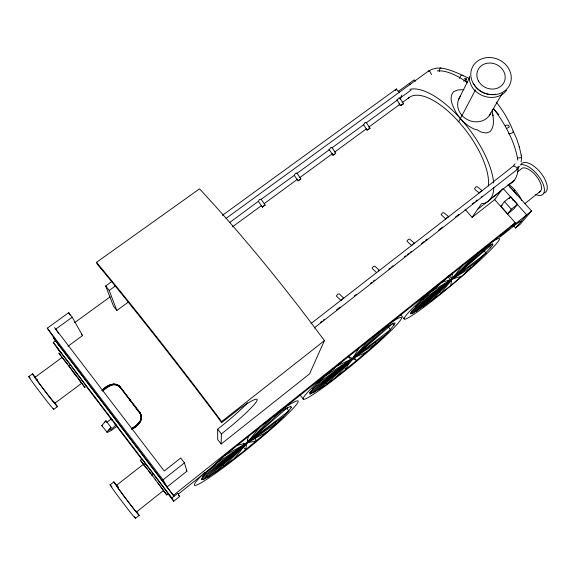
<?xml version="1.0" encoding="UTF-8"?>
<svg xmlns="http://www.w3.org/2000/svg" width="576" height="576" viewBox="0 0 576 576"><rect width="100%" height="100%" fill="white"/><g stroke="black" fill="none" stroke-linecap="round" stroke-linejoin="round"><path stroke-width="0.86" d="M221.378 433.922A43.61 4.579 -38.8 0 0 255.744 402.61A43.61 4.579 -38.8 0 0 240.408 408.002L221.602 422.698L217.577 417.053A330.12 21.989 52.7 0 0 100.764 268.344L100.915 268.74L97.157 263.952L96.53 262.325L199.512 188.849A311.342 49.867 52.5 0 1 324.403 340.639L309.578 373.86L221.184 444.017L221.378 433.922L217.656 429.17A43.56 4.824 -38.8 0 0 247.579 402.876M221.602 422.698L221.623 421.553A318.953 21.586 52.7 0 0 96.53 262.325M515.081 163.714L513.518 165.838L481.457 191.239L311.004 323.539M439.279 71.453L439.38 69.833L440.438 67.982C450.626 69.307 459.749 74.131 468.965 78.314M132.322 428.71C138.564 425.902 144.144 418.536 139.673 412.258L120.506 387.346C115.538 380.722 106.214 385.387 101.988 390.37M131.738 429.394C137.772 426.686 144.943 418.889 139.673 412.258L141.055 415.562M505.397 126.497L505.512 125.366L508.385 125.129L509.357 126.9L506.887 128.383M521.114 162.022L521.575 157.759L521.194 155.11M445.932 218.75L447.098 217.562M450.842 285.077L451.598 280.015C465.098 267.696 449.006 280.375 446.89 283.133L411.552 311.393L410.443 313.711L412.135 313.661C441.734 294.408 469.786 271.418 493.02 244.814L492.386 243.943L488.887 245.527L479.83 251.604M452.657 272.873L451.814 278.539L449.136 275.436M310.061 394.02L347.4 362.858L352.03 358.301L357.408 354.334L393.098 323.237L395.107 323.05C385.438 338.083 369.619 348.437 356.638 360.547C341.539 372.125 327.42 385.92 310.061 394.02L309.809 392.731C318.852 380.786 330.833 371.426 341.964 361.512M202.709 476.798L241.711 446.998C244.094 443.995 261.576 430.834 246.766 443.851L245.52 449.755L234.454 458.438L214.97 472.63L207.821 477.194L203.141 479.549L201.348 479.448L202.709 476.798L207.23 471.679L214.69 464.4M247.133 442.13L248.357 436.32M131.436 428.875C135.727 426.24 143.222 421.106 140.911 415.231C142.618 421.661 135.662 425.758 131.321 428.731M479.419 192.665L480.614 191.462M459.338 78.358L460.858 75.607L462.067 75.226L462.989 75.802M428.551 71.51L428.76 70.848L432.288 69.214L436.406 68.184L440.438 67.982L440.993 68.465M395.834 90.475L396.374 88.985L399.326 92.304M115.762 424.685L116.878 426.341L111.305 430.43L107.345 432.425L101.729 425.621L105.998 420.775L111.067 427.442L108.842 430.056L111.024 429.502L115.913 425.21L110.743 418.097L110.909 418.637L109.915 419.926L106.718 422.467M106.733 432.216L111.067 427.442M458.51 99.662L469.742 77.285M458.698 121.766L475.502 89.863M261.202 199.31L259.61 199.404L258.343 201.341L262.325 207.18L265.14 205.092L261.202 199.31L294.3 175.334L295.495 173.225L297 173.182L300.845 178.934L298.102 180.979L294.458 175.63M410.443 313.711L446.89 283.133M489.247 115.682L502.402 93.233M297 173.182L296.813 173.498L329.378 149.724L330.617 147.6L332.042 147.607L335.801 153.338L333.115 155.333L329.004 149.328L329.378 149.724M357.408 354.334C354.593 358.07 347.522 363.362 346.039 369.216L344.513 367.366M353.39 357.192L359.323 347.494M201.348 479.448L241.711 446.998M332.042 147.607L331.841 147.931L363.722 124.661L365.004 122.522L366.343 122.573L370.015 128.268L367.049 130.111L363.298 124.301L363.722 124.661M366.343 122.573L366.134 122.904L397.346 100.116L398.664 97.956L399.938 98.057L403.524 103.73L400.55 105.574L396.886 99.792L397.346 100.116M314.258 327.967L516.938 169.704L517.284 169.171L516.845 168.098L515.786 166.903L513.518 165.838M464.99 209.261L472.111 217.354L481.622 203.522L484.56 203.314A68.875 28.541 53 0 0 493.805 187.459M399.938 98.057L399.708 98.395L411.185 90.014M472.111 217.354L494.705 199.62L502.466 188.878M268.949 419.904C275.983 415.058 282.737 409.399 290.815 406.39L291.334 407.506C278.51 423.922 261.252 436.284 245.52 449.755L243.482 447.156M516.938 169.704L519.386 166.363M500.882 206.28L504.461 201.578L510.667 196.69L517.507 204.35L513.77 209.016L507.636 213.876L500.882 206.28L502.25 205.207M509.105 198.727L510.667 196.69M464.458 78.898L465.156 78.192L466.502 78.984L466.02 79.603L466.049 81.857M451.598 280.015L440.69 293.378L439.538 292.032M453.118 277.481L463.327 264.406M507.636 213.876L511.301 209.261L517.507 204.35M234.454 458.438L245.369 444.946L246.766 443.851M259.589 427.378L248.544 441.022L247.464 439.654M513.238 225.396L515.534 227.981L526.68 214.862L503.323 188.705M411.552 311.393L422.093 300.082L447.35 277.394M508.176 184.853L531.554 210.967L520.25 224.215L515.534 227.981M414.166 243.482L414.41 243.202L409.723 239.155L408.276 239.364L406.973 241.178L411.79 245.707M448.33 216.878L448.589 216.583L443.822 212.674L442.447 212.846L441.144 214.654L445.867 219.024M481.766 190.836L482.033 190.534L477.209 186.754L475.898 186.883L474.581 188.69L475.085 189.662L479.304 192.982M335.786 377.251L351.727 359.906M354.694 356.177L370.361 338.71M395.208 90.259L396.374 88.985L222.365 215.352M431.194 300.816L450.31 281.066M454.313 276.545L475.553 254.707M245.369 444.946L224.05 466.229L222.509 464.256M249.847 440.057L271.699 417.874M506.506 90.288C495.158 105.278 468.122 94.831 469.375 76.19M350.438 360.914L326.513 384.163L325.483 382.903M355.846 355.32L380.642 330.941L393.098 323.237M494.705 199.62L515.225 222.703L499.644 237.348L512.014 227.47A14.4 1.073 -40.5 0 1 520.358 222.3M104.429 422.388L105.998 420.775M449.122 281.995L422.928 306.936L421.762 305.568M455.335 275.796L482.674 249.53M214.97 472.63L244.08 445.91M250.942 439.294L280.757 411.66M342.072 299.347L341.006 300.47M411.703 245.282L412.848 244.231M318.787 389.498L349.294 361.764M356.774 354.694L388.195 325.901M416.419 311.321L448.106 282.744M456.106 275.285L488.887 245.527M216.007 463.212L223.265 456.66M242.978 446.674L207.821 477.194L206.77 475.841M251.77 438.782L287.244 407.772M313.157 392.882L348.365 362.398M447.329 283.255L412.135 313.661L411.098 312.43M456.574 275.054L492.386 243.943M225.259 454.889L230.71 450.23M232.078 449.071L233.438 447.905M343.31 360.367L344.65 359.215M448.675 276.264L450.007 275.134M203.141 479.549L242.143 447.192M173.743 501.228L179.561 496.577L177.926 493.186L171.864 498.031L173.743 501.228L168.43 494.251M309.809 392.731L347.436 362.657M173.441 495.324L53.453 338.018L173.988 496.332L173.441 495.324L515.225 222.703L511.963 226.606L531.554 210.967M506.693 230.436L226.008 454.414L214.214 465.422L178.351 494.064M135.446 518.371L139.097 515.47M163.706 491.04L166.846 494.957L168.329 493.769L141.682 458.698M54.59 327.622L164.239 471.002L180.706 458.021L184.442 462.866L186.919 471.211L167.069 486.972L163.008 479.815L47.282 328.154L68.717 312.674L72.223 317.218L82.541 335.592L67.982 346.248M136.476 511.985L163.483 490.543L159.905 485.676M524.765 203.702L540.634 191.11M163.008 479.815L184.442 462.866M155.664 479.974L152.093 475.265L153.612 474.07M513.54 190.85L514.757 189.893M221.623 421.553L324.403 340.639M490.543 198.864L514.382 180.187M477.886 209.146L500.954 191.066M320.249 322.582L321.66 321.48M323.078 320.371L324.49 319.27M336.506 309.888L340.049 307.123M354.19 296.086L356.306 294.43M370.447 283.392L371.866 282.283M373.277 281.182L374.695 280.08M388.836 269.035L390.247 267.934M391.666 266.832L393.077 265.723M404.388 256.896L405.806 255.787M407.218 254.686L408.636 253.584M410.047 252.475L411.466 251.374M421.358 243.648L424.188 241.438M425.606 240.336L427.018 239.227M438.329 230.4L442.577 227.088M455.299 217.152L458.834 214.387M472.27 203.904L474.394 202.248M475.805 201.139L477.223 200.038M116.453 485.359L143.467 464.249L147.506 469.361M517.435 171.907L520.891 169.207A14.803 6.761 50.6 0 1 536.328 176.141A14.803 6.761 50.6 0 1 539.158 192.096M110.102 484.87L113.868 481.925M252.151 439.02L288.893 410.954L286.776 408.312M312.545 389.023L347.818 362.167M357.264 354.974L390.55 329.623L388.447 327.11M415.49 306.763L447.415 282.542M455.969 276.048L486.151 253.145L484.056 250.754M120.521 387.792L120.506 387.346L120.521 387.792C115.553 381.384 106.574 386.41 102.506 391.162M103.09 390.492L110.635 385.171L110.318 384.602L110.707 385.351M53.784 409.349L57.413 406.642M54.842 403.272L81.742 383.234L79.207 379.735M263.347 206.042L262.325 207.18M298.462 180.338L300.845 178.934M332.842 155.167L334.498 153.936M367.049 130.111L370.015 128.268M400.55 105.574L403.524 103.73M463.63 81.108L466.502 78.984M262.757 424.483L267.574 420.926M85.838 385.675L86.479 386.424L70.502 364.99L68.983 366.113L75.874 375.206M102.103 390.521C106.258 385.625 115.43 380.938 120.348 387.461L140.717 414.533M35.042 377.28L62.158 357.394L67.306 364.003M111.694 281.556A42.228 12.074 -37 0 1 105.682 285.984L113.558 306.338L116.827 310.514L128.419 302.033M62.518 358.07L59.27 353.664L60.761 352.577L60.379 351.979L70.502 364.99M232.438 226.865L261.446 205.632M264.348 203.515L297.706 179.1M299.887 177.509L332.518 153.626M334.692 152.035L366.602 128.678M368.784 127.087L399.967 104.263M402.142 102.672L409.392 97.366M28.8 376.574L32.465 373.896M371.635 337.55L373.018 336.535M374.407 335.52L375.79 334.505M377.179 333.482L380.642 330.941M229.824 222.394L258.343 201.341M74.57 322.682L110.246 296.777M59.702 351.533L53.273 342.389L55.404 340.841M398.002 91.627L414.202 79.848L415.375 81.166M226.08 218.376L428.76 70.848L430.351 72.022L431.482 74.7M476.978 253.67L478.404 252.634M72.223 317.218L55.757 329.148L58.637 333.547M207.23 471.679L242.294 446.357M251.554 439.668L283.752 416.419M318.175 383.069L348.523 361.433M356.551 355.709L384.487 335.786M422.093 300.082L448.229 281.729M455.148 276.862L479.275 259.92M215.417 463.918L243.202 445.486M250.654 440.539L276.322 423.504L275.285 422.208M326.383 375.242L349.51 360.497M355.565 356.638L376.459 343.325L375.43 342.086M430.927 291.787L449.287 280.742M454.097 277.841L470.729 267.833L469.562 266.486M342.907 298.699L343.786 298.21L339.25 293.868L337.666 294.17L336.37 295.992L341.194 300.701M224.582 455.472L244.361 444.442L243.281 443.066M249.502 441.569L267.084 431.762M378.67 270.85L379.483 270.403L374.868 266.213L373.356 266.465L372.06 268.286L376.294 272.362M413.647 243.612L414.41 243.202M447.876 216.95L448.589 216.583M481.378 190.865L482.033 190.534M336.586 366.106L350.705 359.431L348.019 356.17M354.384 357.696L366.984 351.742M263.93 205.618L265.14 205.092M441.382 282.478L450.511 279.655L447.833 276.552M452.887 278.921L461.059 276.386M237.031 445.37L245.7 443.297M248.177 442.699L256.615 440.683L254.57 438.098M111.708 384.804C114.919 383.89 118.634 384.991 120.672 387.677L139.514 412.38M463.824 89.676L457.978 89.906L453.694 91.591C448.092 97.502 452.93 106.438 455.918 112.342C460.303 119.851 467.114 126.05 475.135 129.492L477.223 129.78L480.715 131.911L485.892 133.02L489.924 131.774C495.454 125.806 492.977 116.986 492.199 109.829M517.486 158.083L521.51 157.55M508.594 133.747L511.142 133.43L512.561 132.61L513.331 131.724L513.166 131.105C508.982 120.65 503.309 110.758 496.174 102.031M101.729 425.621L102.355 425.844M348.012 356.35L352.03 358.301M353.074 358.812L356.638 360.547L354.096 357.473M139.406 422.503L139.63 422.957M512.676 199.901L513.85 200.815M168.142 493.61L172.822 499.658M493.423 108.648L498.809 114.581M409.291 83.419L410.486 84.758M504.461 201.578L511.301 209.261M489.262 246.161L490.86 247.982M400.522 314.568L404.194 318.924M392.602 323.352L394.2 325.26M81.281 382.68L81.742 383.234M299.93 394.812L303.624 399.384M290.261 406.174L291.334 407.506M105.682 285.984L109.188 290.455L116.827 310.514M221.184 444.017L217.714 439.589L217.656 429.17M79.106 379.886L80.194 381.298M80.726 382.09L84.996 387.533L77.234 377.093M81.454 334.181L82.541 335.592M186.149 470.21L186.919 471.211M108.432 385.848L108.662 386.302M178.466 495.151L179.561 496.577M148.615 470.714L152.093 475.265M152.431 475.798L140.148 459.893L144.612 465.948M53.273 342.389L171.864 498.031M56.556 347.054L60.761 352.577M111.283 418.896L112.284 420.206M114.775 423.49L116.878 426.341M85.529 385.438L112.169 420.408M114.883 423.972L142.07 459.655M75.542 375.242L76.486 376.488M72.115 370.742L73.116 372.06M73.872 373.133L74.83 374.386M155.102 479.304L159.077 484.488M149.364 472.19L150.358 473.501M157.651 482.681L166.846 494.957M79.02 379.39L58.882 353.074L59.27 353.664M145.354 466.841L146.254 468.043M144.648 462.874L145.606 464.162M143.467 464.249L144.101 465.134M47.282 328.154L59.422 345.838M62.158 357.394L62.438 357.818M68.717 312.674L70.042 315.007M109.375 385.25L109.706 385.841M111.751 384.991L111.456 384.437M112.838 384.768L112.558 384.228M113.674 383.976L113.94 384.487M113.666 384.17L113.933 384.682M115.056 384.538L114.811 384.055L115.027 384.732M138.874 423.814L138.499 423.209L138.737 423.684M119.815 386.993L119.772 386.503L119.952 386.863M116.158 384.739L115.92 384.278L116.1 384.926M119.124 386.143L118.937 385.762L119.002 386.302M117.13 385.258L116.993 384.638L117.209 385.078M118.202 385.546L118.001 385.142L118.102 385.718M140.278 422.014L139.896 421.481L140.105 421.92M140.249 413.561L140.414 413.467M140.789 420.998L140.414 420.509L140.609 420.926M513.166 131.105L516.571 138.636L519.271 146.707L521.28 155.491M140.99 419.53L141.17 419.933M140.803 419.479L140.983 419.89M141.408 418.831L141.041 418.421L141.214 418.81M141.502 417.715L141.142 417.348L141.3 417.715M141.444 416.599L141.098 416.282L141.25 416.628M492.3 113.558L493.042 115.927M519.271 146.707L519.372 147.168M495.475 94.234A18.518 16.33 24 0 1 473.854 84.038M490.867 112.846A17.482 15.574 24.3 0 1 467.006 119.441A17.482 15.574 24.3 0 1 460.454 96.098M482.688 196.358A61.603 25.51 53 0 1 481.205 197.165M408.118 98.438A61.603 25.51 53 0 1 457.718 120.686A61.603 25.51 53 0 1 488.311 186.026M399.247 105.07A68.875 28.541 53 0 1 399.377 103.255M400.162 99.108A68.875 28.541 53 0 1 401.818 95.191M409.846 89.309A68.875 28.541 53 0 1 460.591 118.721A68.875 28.541 53 0 1 493.668 183.002M53.338 408.521A20.614 0.569 52.7 0 1 40.061 392.299A20.614 0.569 52.7 0 1 30.125 377.921M135.763 510.71A16.762 0.403 52.9 0 1 131.839 506.347A16.762 0.403 52.9 0 1 118.894 489.132A16.762 0.403 52.9 0 1 118.555 487.829M54.77 402.696A20.592 0.482 52.7 0 1 53.15 401.659A20.592 0.482 52.7 0 1 36.014 379.13A20.592 0.482 52.7 0 1 35.734 377.662M36.77 378.958A20.592 0.482 52.7 0 1 37.786 380.246M134.568 516.701A21.139 0.598 52.9 0 1 124.258 504.454A21.139 0.598 52.9 0 1 110.218 484.769M111.182 485.798A21.139 0.598 52.9 0 1 111.96 486.713M136.505 511.438A21.118 0.504 52.9 0 1 134.345 509.753A21.118 0.504 52.9 0 1 116.51 486.072A21.118 0.504 52.9 0 1 118.39 487.382M53.482 401.17A16.344 0.382 52.7 0 1 46.166 392.522A16.344 0.382 52.7 0 1 35.431 377.633M437.306 70.906A68.35 30.247 53 0 1 467.676 82.872M493.538 108.727A68.35 30.247 53 0 1 517.752 160.056M518.119 168.48A68.35 30.247 53 0 1 508.046 184.91M520.092 165.01A18.655 8.518 50.6 0 1 541.714 181.022A18.655 8.518 50.6 0 1 535.687 194.573M517.435 168.653A18.655 8.518 50.6 0 1 518.335 166.37M509.882 187.214A19.886 8.546 50.8 0 1 516.838 194.983M521.179 164.153A18.641 8.575 50.6 0 1 540.691 172.814A18.641 8.575 50.6 0 1 544.176 192.96M508.579 184.241A19.879 8.575 50.8 0 1 521.791 200.506M115.2 286.013A42.271 11.851 -37.1 0 1 109.188 290.455M491.508 242.194A62.258 4.716 -40.2 0 1 474.84 264.946A62.258 4.716 -40.2 0 1 408.384 317.722A62.258 4.716 -40.2 0 1 435.758 286.474M437.076 285.314A62.258 4.716 -40.2 0 1 438.394 284.155M389.794 323.352A63.936 5.04 -39.7 0 1 382.097 339.113A63.936 5.04 -39.7 0 1 311.357 395.626A63.936 5.04 -39.7 0 1 327.204 373.349M280.829 410.249A66.773 5.314 -39.1 0 1 285.919 415.663A66.773 5.314 -39.1 0 1 213.811 474.545A66.773 5.314 -39.1 0 1 204.826 472.313M277.913 412.272A66.773 5.314 -39.1 0 1 279.389 411.235M130.061 399.773L130.061 400.198L130.061 399.773M137.75 424.087L138.01 424.57L137.75 424.087M473.076 83.124A20.635 18.18 24 0 0 508.111 87.523A20.635 18.18 24 0 0 491.89 57.672A20.635 18.18 24 0 0 473.076 83.124M478.454 80.95A14.458 12.737 24 0 0 502.999 84.067A14.458 12.737 24 0 0 491.666 63.144A14.458 12.737 24 0 0 478.454 80.95"/></g></svg>
